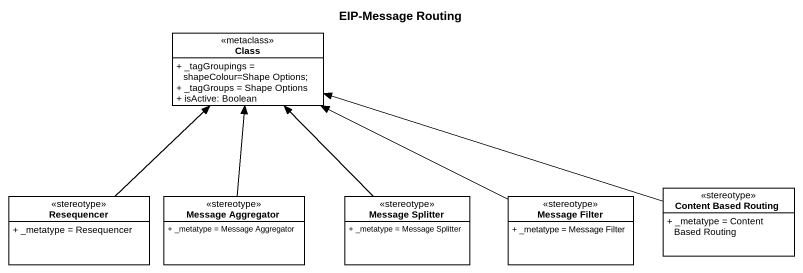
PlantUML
@startuml
title EIP-Message Routing
hide circle
hide empty members
skinparam classAttributeIconSize 0
class "Class" as Class_ <<metaclass>> {
  + _tagGroupings = shapeColour=Shape Options;
  + _tagGroups = Shape Options
  + isActive: Boolean
}
class Resequencer <<stereotype>> {
  + _metatype = Resequencer
}
class "Message Aggregator" as Message_Aggregator <<stereotype>> {
  + _metatype = Message Aggregator
}
class "Message Splitter" as Message_Splitter <<stereotype>> {
  + _metatype = Message Splitter
}
class "Message Filter" as Message_Filter <<stereotype>> {
  + _metatype = Message Filter
}
class "Content Based Routing" as Content_Based_Routing <<stereotype>> {
  + _metatype = Content Based Routing
}
Resequencer -up-> Class_
Message_Aggregator -up-> Class_
Message_Splitter -up-> Class_
Message_Filter -left-> Class_
Content_Based_Routing -left-> Class_
@enduml
